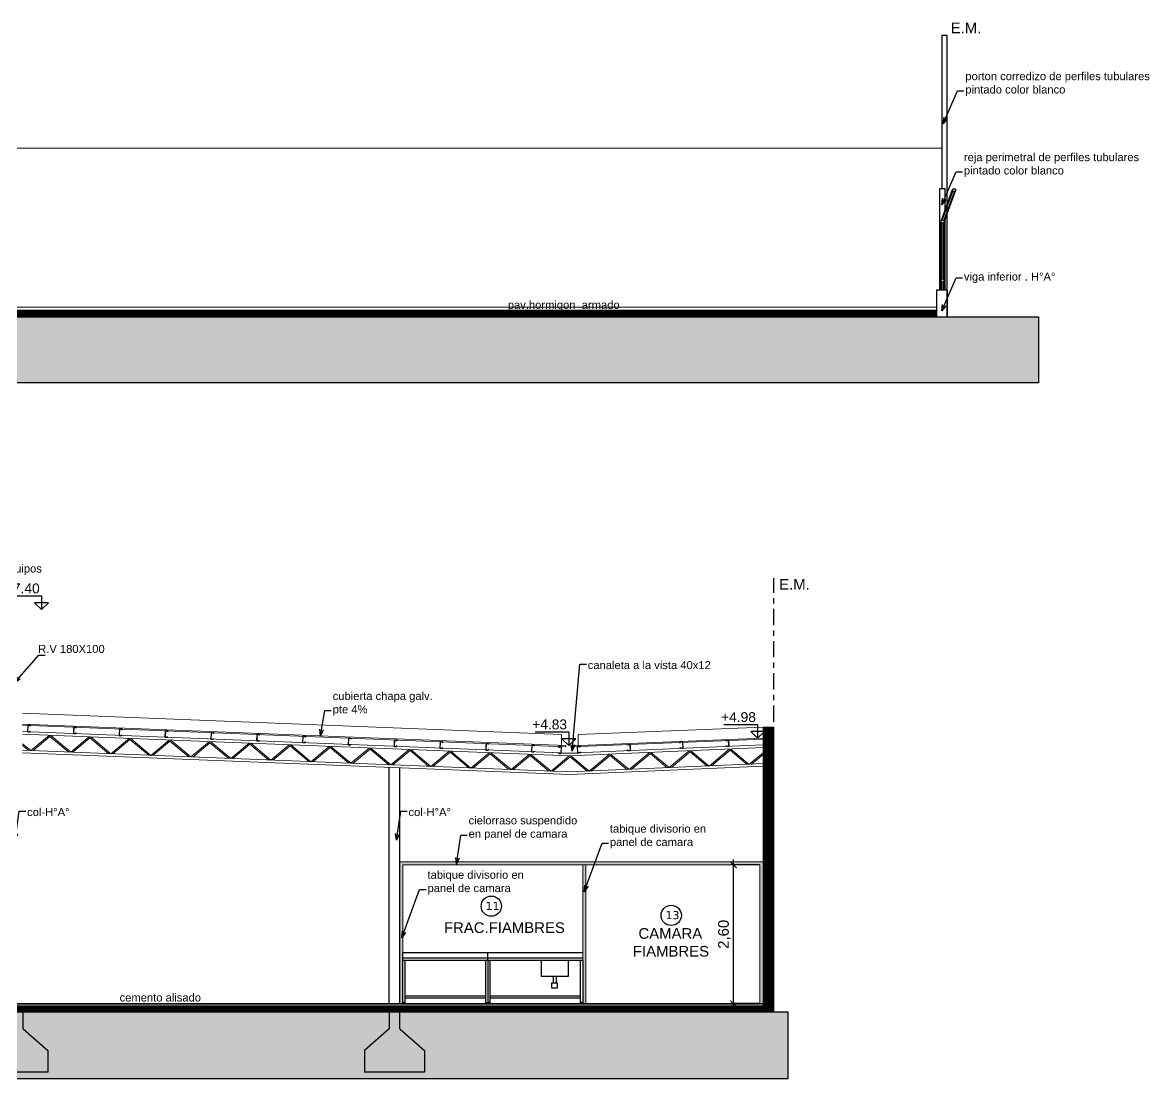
# Model space of a CAD drawing. Header units: metres. Extents: x 1166 to 1459, y -137 to 62.
# Drawn here: x 1319.84 to 1340.97, y -88.89 to -69.09 of the extents above; entities that cross this region are included whole.
import ezdxf

# ---------------------------------------------------------------- set-up
doc = ezdxf.new("R2010")
doc.units = ezdxf.units.M
doc.header["$LTSCALE"] = 0.508
doc.header["$PDMODE"] = 1
doc.header["$PDSIZE"] = -2
doc.linetypes.add('ACAD_ISO10W100', pattern=[18, 12, -3, 0, -3])
doc.linetypes.add('HIDDEN2', pattern=[0.1875, 0.125, -0.0625])
doc.layers.get('0').update_dxf_attribs({"color": 9})
doc.layers.get('Defpoints').update_dxf_attribs({"color": 9})
for name, color, linetype in [('1-EJES', 9, 'ACAD_ISO10W100'), ('2-texto', 9, 'Continuous'), ('3-camara', 9, 'Continuous'), ('3-muros', 9, 'Continuous'), ('3-VISTA', 9, 'Continuous'), ('4-carpinterias', 9, 'Continuous'), ('7-artef', 9, 'Continuous'), ('8-cotas-100', 9, 'Continuous'), ('9-Hatch', 9, 'Continuous'), ('9-Hatch existente', 9, 'Continuous'), ('E-Colu-Hie', 9, 'Continuous'), ('Estructura', 9, 'HIDDEN2'), ('Metálica', 9, 'Continuous')]:
    doc.layers.add(name, color=color, linetype=linetype)
doc.styles.add('swiss', font='swissel.ttf')
doc.dimstyles.new('dim-100', dxfattribs={"dimtxt": 0.2, "dimasz": 0.12, "dimexe": 0.05, "dimexo": 0, "dimgap": 0.05, "dimtad": 1, "dimzin": 4, "dimtxsty": 'swiss', "dimblk": 'ARCHTICK', "dimcen": 0.5, "dimdle": 0.1, "dimclrd": 256, "dimclre": 252, "dimclrt": 256, "dimadec": 0, "dimazin": 0, "dimtfac": 1, "dimtix": 1, "dimtmove": 2, "dimatfit": 3, "dimldrblk": 'OPEN30', "dimfxl": 0.05, "dimtolj": 1, "dimtzin": 0, "dimarcsym": 0})

# ---------------------------------------------------------------- blocks, each defined once
blk = doc.blocks.new('_ARCHTICK')
at = {"color": 0, "linetype": 'ByBlock', "const_width": 0.15}
blk.add_lwpolyline([(-0.5, -0.5), (0.5, 0.5)], dxfattribs=at)
blk = doc.blocks.new('_Open30')
at = {"color": 0, "linetype": 'ByBlock', "lineweight": -2}
for p, q in [((-1, 0.27), (0, 0)), ((0, 0), (-1, -0.27)), ((0, 0), (-1, 0))]:
    blk.add_line(p, q, dxfattribs=at)
blk = doc.blocks.new('*D462')
at = {"layer": '8-cotas-100', "color": 252, "lineweight": -2, "transparency": 16777216}
for p, q in [((1333.664, -84.885), (1333.122, -84.885)), ((1333.664, -87.485), (1333.122, -87.485))]:
    blk.add_line(p, q, dxfattribs=at)
at = {"layer": '8-cotas-100', "lineweight": -2, "transparency": 16777216}
blk.add_line((1333.172, -87.585), (1333.172, -84.785), dxfattribs=at)
at = {"layer": 'Defpoints', "color": 0, "transparency": 16777216}
for p in [(1333.172, -84.885), (1333.664, -84.885), (1333.664, -87.485)]:
    blk.add_point(p, dxfattribs=at)
at = {"layer": '8-cotas-100', "lineweight": -2, "transparency": 16777216, "xscale": 0.12, "yscale": 0.12, "zscale": 0.12}
for p, rotation in [((1333.172, -84.885), 90), ((1333.172, -87.485), 270)]:
    blk.add_blockref('_ARCHTICK', p, dxfattribs=dict(at, rotation=rotation))
at = {"layer": '8-cotas-100', "lineweight": 0, "transparency": 16777216, "insert": (1333, -86.185), "char_height": 0.2, "attachment_point": 5, "rotation": 90, "style": 'swiss'}
blk.add_mtext('\\A1;2,60', dxfattribs=at)
blk = doc.blocks.new('C120x50x15x2')
for p, q in [((-0.025, 0.004), (-0.025, 0.116)), ((-0.023, 0.004), (-0.023, 0.116)), ((-0.021, 0.12), (0.021, 0.12)), ((-0.021, 0.118), (0.021, 0.118)), ((0.021, 0.002), (-0.021, 0.002)), ((0.021, 0), (-0.021, 0)), ((0.023, 0.116), (0.023, 0.105)), ((0.025, 0.105), (0.023, 0.105)), ((0.023, 0.015), (0.023, 0.004)), ((0.025, 0.015), (0.023, 0.015)), ((0.025, 0.116), (0.025, 0.105)), ((0.025, 0.015), (0.025, 0.004))]:
    blk.add_line(p, q)
for centre, radius, start, end in [((-0.021, 0.116), 0.004, 90, 180), ((-0.021, 0.004), 0.004, 180, 270), ((-0.021, 0.116), 0.002, 90, 180), ((-0.021, 0.004), 0.002, 180, 270), ((0.021, 0.116), 0.004, 0, 90), ((0.021, 0.116), 0.002, 0, 90), ((0.021, 0.004), 0.004, 270, 0), ((0.021, 0.004), 0.002, 270, 0)]:
    blk.add_arc(centre, radius, start, end)

msp = doc.modelspace()

# ---------------------------------------------------------------- hatches: boundary and pattern name
at = {"layer": '9-Hatch', "linetype": 'Continuous', "lineweight": 0}
h = msp.add_hatch(dxfattribs=at)
h.set_pattern_fill('ANSI31', color=256, scale=0.005, angle=-90)
h.set_pattern_definition([(315, (0.2, -11.814364), (0.01122532015, 0.01122532015), [])])
h.paths.add_polyline_path([(1302.174, -74.608), (1302.174, -74.488), (1258.574, -74.488), (1258.574, -74.608)])
h.paths.add_polyline_path([(1303.184, -74.488), (1303.184, -74.608), (1336.974, -74.608), (1336.974, -74.488)])
at = {"layer": '9-Hatch'}
h = msp.add_hatch(dxfattribs=at)
h.set_pattern_fill('HOUND', color=256, scale=0.1, angle=45)
h.set_pattern_definition([(45, (0, 0.21733), (0.336759605, 0.561266008), [2.54, -1.27]), (135, (0, 0.21733), (0.336759605, -0.561266008), [2.54, -1.27])])
h.paths.add_polyline_path([(1338.885, -75.85), (1338.885, -74.608), (1258.047, -74.608), (1258.047, -75.85)])
at = {"layer": '9-Hatch', "lineweight": 0}
h = msp.add_hatch(color=256, dxfattribs=at)
h.dxf.hatch_style = 1
h.paths.add_polyline_path([(1326.974, -84.885), (1333.664, -84.885), (1333.664, -87.485), (1333.724, -87.485), (1333.724, -84.825), (1326.914, -84.825), (1326.914, -87.485), (1326.974, -87.485), (1326.974, -86.635), (1326.974, -86.535)])
h.paths.add_polyline_path([(1330.404, -84.885), (1330.344, -84.885), (1330.344, -87.485), (1330.404, -87.485)], flags=17)
at = {"layer": '9-Hatch'}
h = msp.add_hatch(dxfattribs=at)
h.set_pattern_fill('HOUND', color=256, scale=0.1, angle=45)
h.set_pattern_definition([(45, (11.76061, 1.39057), (0.336759605, 0.561266008), [2.54, -1.27]), (135, (11.76061, 1.39057), (0.336759605, -0.561266008), [2.54, -1.27])])
h.paths.add_polyline_path([(1272.31, -88.887), (1272.31, -87.645), (1255.789, -87.645), (1255.789, -88.887)])
h.paths.add_polyline_path([(1272.31, -87.645), (1272.31, -88.887), (1334.196, -88.887), (1334.196, -87.645)])
at = {"layer": '9-Hatch', "linetype": 'Continuous', "lineweight": 0}
h = msp.add_hatch(dxfattribs=at)
h.set_pattern_fill('ANSI31', color=256, scale=0.005, angle=-90)
h.set_pattern_definition([(315, (29.026803, -24.85161), (0.01122532015, 0.01122532015), [])])
h.paths.add_polyline_path([(1272.31, -87.645), (1272.31, -87.525), (1258.774, -87.525), (1258.774, -87.645)])
h.paths.add_polyline_path([(1272.31, -87.525), (1272.31, -87.645), (1333.924, -87.645), (1333.924, -87.525)])
at = {"layer": '9-Hatch existente', "linetype": 'Continuous', "lineweight": 0}
h = msp.add_hatch(dxfattribs=at)
h.set_pattern_fill('ANSI31', color=256, scale=0.005, angle=-90)
h.set_pattern_definition([(315, (179.844067, -26.942981), (0.01122532015, 0.01122532015), [])])
h.paths.add_polyline_path([(1333.924, -82.3), (1333.724, -82.3), (1333.724, -87.525), (1333.924, -87.525)])

# ---------------------------------------------------------------- linework, layer by layer
at = {"layer": '1-EJES', "linetype": 'ACAD_ISO10W100', "ltscale": 0.05}
for p, q in [((1337.174, -74.608), (1337.174, -70.2)), ((1333.924, -87.645), (1333.924, -79.51))]:
    msp.add_line(p, q, dxfattribs=at)
at = {"layer": '2-texto'}
for p, q in [((1320.329, -79.972), (1320.069, -79.972)), ((1330.214, -82.522), (1329.953, -82.522)), ((1333.752, -82.385), (1333.492, -82.385))]:
    msp.add_line(p, q, dxfattribs=at)
for points in [[(1319.465, -79.841), (1320.199, -79.841), (1320.199, -80.095)], [(1320.199, -80.095), (1320.069, -79.972)], [(1320.199, -80.095), (1320.329, -79.972)], [(1332.988, -82.253), (1333.622, -82.253), (1333.622, -82.508)], [(1329.45, -82.39), (1330.083, -82.39), (1330.083, -82.645)], [(1330.083, -82.645), (1329.953, -82.522)], [(1330.083, -82.645), (1330.214, -82.522)], [(1333.622, -82.508), (1333.492, -82.385)], [(1333.622, -82.508), (1333.752, -82.385)]]:
    msp.add_lwpolyline(points, dxfattribs=at)
for centre in [(1328.631, -85.657), (1332.003, -85.83)]:
    msp.add_circle(centre, 0.19, dxfattribs=at)
at = {"layer": '3-camara', "lineweight": 0}
for p, q in [((1326.914, -87.485), (1326.914, -84.825)), ((1326.914, -84.825), (1333.724, -84.825)), ((1326.974, -84.885), (1326.974, -87.485)), ((1326.974, -84.885), (1333.664, -84.885)), ((1330.344, -87.485), (1330.344, -84.885)), ((1330.344, -84.885), (1330.404, -84.885)), ((1330.404, -84.885), (1330.404, -87.485)), ((1333.664, -87.485), (1333.664, -84.885))]:
    msp.add_line(p, q, dxfattribs=at)
at = {"layer": '3-muros', "linetype": 'Continuous', "lineweight": 0}
for p, q in [((1336.974, -74.488), (1336.974, -74.428)), ((1333.724, -82.3), (1333.724, -87.525)), ((1333.724, -82.3), (1333.924, -82.3)), ((1333.924, -82.3), (1333.924, -87.645)), ((1333.724, -87.485), (1315.594, -87.485)), ((1333.724, -87.495), (1315.594, -87.495))]:
    msp.add_line(p, q, dxfattribs=at)
at = {"layer": '3-muros'}
msp.add_lwpolyline([(1258.047, -74.608), (1338.885, -74.608), (1338.885, -75.85), (1258.047, -75.85)], close=True, dxfattribs=at)
msp.add_lwpolyline([(1272.31, -88.887), (1334.196, -88.887), (1334.196, -87.645), (1272.31, -87.645)], dxfattribs=at)
at = {"layer": '3-VISTA', "linetype": 'Continuous', "lineweight": 0}
for p, q in [((1337.074, -71.448), (1302.174, -71.448)), ((1336.974, -74.428), (1302.174, -74.428)), ((1329.944, -82.437), (1319.843, -82.037)), ((1330.26, -82.437), (1333.724, -82.3)), ((1329.944, -82.437), (1329.944, -82.645)), ((1330.26, -82.437), (1330.26, -82.665))]:
    msp.add_line(p, q, dxfattribs=at)
at = {"layer": '3-VISTA', "lineweight": 0}
for p, q in [((1330.026, -82.648), (1319.847, -82.245)), ((1330.025, -82.668), (1319.847, -82.265)), ((1330.096, -82.791), (1319.847, -82.385)), ((1330.096, -82.841), (1319.847, -82.435)), ((1320.001, -82.742), (1320.342, -82.456)), ((1320.038, -82.743), (1320.358, -82.475)), ((1320.71, -82.77), (1320.358, -82.475)), ((1320.751, -82.772), (1320.374, -82.456)), ((1320.751, -82.772), (1321.092, -82.486)), ((1320.788, -82.773), (1321.108, -82.505)), ((1321.46, -82.8), (1321.108, -82.505)), ((1321.501, -82.801), (1321.124, -82.486)), ((1321.501, -82.801), (1321.842, -82.516)), ((1321.538, -82.803), (1321.858, -82.535)), ((1322.21, -82.829), (1321.858, -82.535)), ((1322.251, -82.831), (1321.874, -82.516)), ((1322.251, -82.831), (1322.592, -82.545)), ((1322.288, -82.833), (1322.608, -82.564)), ((1322.96, -82.859), (1322.608, -82.564)), ((1323.001, -82.861), (1322.624, -82.545)), ((1323.001, -82.861), (1323.342, -82.575)), ((1323.751, -82.89), (1323.374, -82.575)), ((1330.136, -82.65), (1333.724, -82.508)), ((1330.136, -82.67), (1333.724, -82.528)), ((1320.001, -82.742), (1319.847, -82.613)), ((1319.96, -82.74), (1319.847, -82.645)), ((1330.096, -83.141), (1319.847, -82.736)), ((1330.096, -83.191), (1319.847, -82.786)), ((1323.038, -82.862), (1323.358, -82.594)), ((1323.71, -82.889), (1323.358, -82.594)), ((1323.751, -82.89), (1324.092, -82.605)), ((1323.788, -82.892), (1324.108, -82.624)), ((1324.46, -82.918), (1324.108, -82.624)), ((1324.5, -82.92), (1324.124, -82.605)), ((1324.5, -82.92), (1324.842, -82.634)), ((1324.538, -82.922), (1324.858, -82.653)), ((1325.21, -82.948), (1324.858, -82.653)), ((1325.25, -82.95), (1324.874, -82.634)), ((1325.25, -82.95), (1325.592, -82.664)), ((1325.288, -82.951), (1325.608, -82.683)), ((1325.959, -82.978), (1325.608, -82.683)), ((1326, -82.979), (1325.624, -82.664)), ((1326, -82.979), (1326.341, -82.694)), ((1326.037, -82.981), (1326.358, -82.713)), ((1326.709, -83.007), (1326.358, -82.713)), ((1326.75, -83.009), (1326.374, -82.694)), ((1326.75, -83.009), (1327.091, -82.723)), ((1326.787, -83.011), (1327.107, -82.742)), ((1327.459, -83.037), (1327.107, -82.742)), ((1327.5, -83.039), (1327.123, -82.723)), ((1327.5, -83.039), (1327.841, -82.753)), ((1327.537, -83.04), (1327.857, -82.772)), ((1328.209, -83.067), (1327.857, -82.772)), ((1328.25, -83.068), (1327.873, -82.753)), ((1328.25, -83.068), (1328.591, -82.783)), ((1329, -83.098), (1328.623, -82.783)), ((1330.026, -82.648), (1330.025, -82.668)), ((1330.096, -82.791), (1333.724, -82.635)), ((1330.096, -82.841), (1333.724, -82.685)), ((1330.136, -82.65), (1330.136, -82.67)), ((1331.214, -83.098), (1331.591, -82.783)), ((1331.964, -83.061), (1331.623, -82.776)), ((1331.964, -83.061), (1332.34, -82.746)), ((1332.005, -83.06), (1332.356, -82.765)), ((1332.676, -83.033), (1332.356, -82.765)), ((1332.714, -83.032), (1332.372, -82.746)), ((1332.714, -83.032), (1333.09, -82.716)), ((1332.755, -83.03), (1333.106, -82.736)), ((1333.426, -83.004), (1333.106, -82.736)), ((1333.464, -83.002), (1333.122, -82.716)), ((1333.46, -83.005), (1333.724, -82.784)), ((1328.287, -83.07), (1328.607, -82.802)), ((1328.959, -83.096), (1328.607, -82.802)), ((1329, -83.098), (1329.341, -82.812)), ((1329.037, -83.1), (1329.357, -82.832)), ((1329.709, -83.126), (1329.357, -82.832)), ((1329.75, -83.128), (1329.373, -82.812)), ((1329.75, -83.128), (1330.091, -82.842)), ((1329.787, -83.129), (1330.107, -82.861)), ((1330.096, -83.141), (1333.724, -82.986)), ((1330.427, -83.129), (1330.107, -82.861)), ((1330.464, -83.128), (1330.123, -82.842)), ((1330.464, -83.128), (1330.841, -82.812)), ((1330.505, -83.126), (1330.857, -82.832)), ((1331.177, -83.1), (1330.857, -82.832)), ((1331.214, -83.098), (1330.873, -82.812)), ((1331.255, -83.096), (1331.607, -82.802)), ((1331.927, -83.063), (1331.607, -82.795)), ((1333.501, -83.003), (1333.724, -82.817)), ((1330.096, -83.191), (1333.724, -83.036))]:
    msp.add_line(p, q, dxfattribs=at)
at = {"layer": '3-VISTA'}
for p, q in [((1326.714, -87.485), (1326.714, -83.058)), ((1326.914, -87.485), (1326.914, -83.066)), ((1319.854, -87.956), (1319.854, -87.645)), ((1326.714, -87.645), (1326.714, -87.956)), ((1326.914, -87.956), (1326.914, -87.645)), ((1319.854, -87.956), (1320.316, -88.366)), ((1326.714, -87.956), (1326.251, -88.366)), ((1326.914, -87.956), (1327.376, -88.366)), ((1320.316, -88.366), (1320.316, -88.766)), ((1326.251, -88.366), (1326.251, -88.766)), ((1327.376, -88.366), (1327.376, -88.766)), ((1320.316, -88.766), (1319.192, -88.766)), ((1327.376, -88.766), (1326.251, -88.766))]:
    msp.add_line(p, q, dxfattribs=at)
at = {"layer": '4-carpinterias'}
for p, q in [((1337.035, -74.108), (1337.035, -72.208)), ((1337.035, -72.208), (1337.135, -72.208)), ((1337.06, -72.818), (1337.276, -72.226)), ((1337.06, -72.818), (1337.276, -72.226)), ((1337.135, -72.612), (1337.135, -72.208)), ((1337.083, -72.799), (1337.281, -72.256)), ((1337.083, -72.799), (1337.281, -72.256)), ((1337.112, -72.809), (1337.309, -72.266)), ((1337.112, -72.809), (1337.309, -72.266)), ((1337.117, -72.838), (1337.332, -72.247)), ((1337.117, -72.838), (1337.332, -72.247)), ((1337.059, -74.108), (1337.059, -72.828)), ((1337.059, -74.108), (1337.059, -72.828)), ((1337.074, -72.854), (1337.074, -73.902)), ((1337.074, -72.854), (1337.074, -73.902)), ((1337.104, -72.854), (1337.104, -73.902)), ((1337.104, -72.854), (1337.104, -73.902)), ((1337.119, -74.108), (1337.119, -72.828)), ((1337.119, -74.108), (1337.119, -72.828)), ((1337.135, -74.108), (1337.135, -72.787)), ((1337.135, -74.108), (1337.135, -72.787)), ((1336.974, -74.108), (1336.974, -74.608)), ((1337.174, -74.108), (1336.974, -74.108)), ((1336.974, -74.108), (1336.974, -74.608)), ((1337.174, -74.108), (1336.974, -74.108)), ((1337.074, -73.954), (1337.074, -74.108)), ((1337.074, -73.954), (1337.074, -74.108)), ((1337.104, -73.954), (1337.104, -74.108)), ((1337.104, -73.954), (1337.104, -74.108)), ((1337.174, -74.108), (1337.174, -74.608)), ((1337.174, -74.108), (1337.174, -74.608))]:
    msp.add_line(p, q, dxfattribs=at)
at = {"layer": '4-carpinterias', "flags": 128}
msp.add_lwpolyline([(1337.174, -74.488), (1337.174, -69.338), (1337.074, -69.338), (1337.074, -72.208)], dxfattribs=at)
at = {"layer": '4-carpinterias', "lineweight": 0, "const_width": 0.01, "flags": 128}
msp.add_lwpolyline([(1330.293, -82.654), (1330.243, -82.654), (1330.246, -82.791), (1329.946, -82.791), (1329.943, -82.654), (1329.893, -82.654)], dxfattribs=at)
at = {"layer": '4-carpinterias'}
for centre in [(1337.304, -72.236), (1337.304, -72.236), (1337.089, -72.828), (1337.089, -72.828), (1337.089, -73.928), (1337.089, -73.928)]:
    msp.add_circle(centre, 0.03, dxfattribs=at)
at = {"layer": '7-artef'}
for p, q in [((1330.344, -86.535), (1326.974, -86.535)), ((1326.974, -86.635), (1326.974, -86.535)), ((1328.564, -86.635), (1328.564, -86.535))]:
    msp.add_line(p, q, dxfattribs=at)
for points in [[(1330.072, -86.675), (1330.072, -86.975), (1329.572, -86.975), (1329.572, -86.675)], [(1329.788, -86.975), (1329.788, -87.095)], [(1329.848, -86.975), (1329.848, -87.095)]]:
    msp.add_lwpolyline(points, dxfattribs=at)
msp.add_lwpolyline([(1329.768, -87.095), (1329.868, -87.095), (1329.868, -87.195), (1329.768, -87.195)], close=True, dxfattribs=at)
at = {"layer": 'E-Colu-Hie'}
for p, q in [((1326.974, -87.485), (1326.974, -86.635)), ((1330.344, -86.635), (1326.974, -86.635)), ((1330.344, -86.675), (1326.974, -86.675)), ((1327.014, -87.485), (1327.014, -86.675)), ((1328.524, -86.675), (1328.524, -87.485)), ((1328.564, -86.675), (1328.564, -86.635)), ((1328.564, -86.675), (1328.564, -87.485)), ((1328.564, -86.675), (1328.564, -87.485)), ((1328.604, -86.675), (1328.604, -87.485)), ((1330.304, -87.485), (1330.304, -86.675)), ((1330.344, -86.675), (1330.344, -87.485)), ((1328.524, -87.345), (1327.014, -87.345)), ((1328.524, -87.385), (1327.014, -87.385)), ((1330.304, -87.345), (1328.604, -87.345)), ((1330.304, -87.385), (1328.604, -87.385)), ((1327.014, -87.465), (1326.974, -87.465)), ((1328.524, -87.465), (1328.564, -87.465)), ((1328.604, -87.465), (1328.564, -87.465)), ((1330.344, -87.465), (1330.304, -87.465))]:
    msp.add_line(p, q, dxfattribs=at)
at = {"layer": 'Estructura', "linetype": 'Continuous', "lineweight": 0}
for p, q in [((1303.184, -74.488), (1336.974, -74.488)), ((1333.924, -87.525), (1293.774, -87.525))]:
    msp.add_line(p, q, dxfattribs=at)

# ---------------------------------------------------------------- block references
at = {"layer": 'Metálica', "xscale": -1}
for p, rotation in [((1319.969, -82.269), 177.1028875921465), ((1320.828, -82.303), 177.1028875921465), ((1321.686, -82.337), 177.1028875921465), ((1322.545, -82.371), 177.1028875921465), ((1323.404, -82.406), 177.1028875921465), ((1324.262, -82.44), 177.1028875921465), ((1325.121, -82.474), 177.1028875921465), ((1325.979, -82.513), 177.1028875921465), ((1326.838, -82.546), 177.1028875921465), ((1327.697, -82.579), 177.1028875921465), ((1328.556, -82.613), 177.1028875921465), ((1329.415, -82.644), 177.1028875921465), ((1329.915, -82.794), 357.1028875921465)]:
    msp.add_blockref('C120x50x15x2', p, dxfattribs=dict(at, rotation=rotation))
at = {"layer": 'Metálica'}
for p, rotation in [((1332.19, -82.579), 182.8971124078535), ((1333.049, -82.546), 182.8971124078535), ((1330.278, -82.783), 2.897112407853484), ((1331.205, -82.624), 182.8971124078535)]:
    msp.add_blockref('C120x50x15x2', p, dxfattribs=dict(at, rotation=rotation))

# ---------------------------------------------------------------- texts
at = {"layer": '2-texto', "style": 'swiss'}
for s, p in [('+7.40', (1319.514, -79.794)), ('+4.83', (1329.398, -82.343)), ('+4.98', (1332.937, -82.206))]:
    msp.add_text(s, height=0.1847, dxfattribs=at).set_placement(p)
for s, insert, char_height, width, attachment_point in [('E.M.', (1337.241, -69.094), 0.2, 3.10441, 1), ('\\A1;porton corredizo de perfiles tubulares\\Ppintado color blanco', (1337.515, -70.47), 0.15, 3.95327, 7), ('\\A1;reja perimetral de perfiles tubulares\\Ppintado color blanco', (1337.488, -71.988), 0.15, 3.95327, 7), ('\\A1;viga inferior . H°A°', (1337.488, -73.977), 0.15, 3.95327, 7), ('\\A1;pav.hormigon  armado', (1328.94, -74.507), 0.15, 3.95327, 7), ('\\A1;gancho izaje de equipos', (1317.948, -79.449), 0.15, 3.95327, 7), ('E.M.', (1334.026, -79.525), 0.2, 3.10441, 1), ('\\A1;R.V 180X100', (1320.138, -80.913), 0.15, 3.95327, 7), ('\\A1;canaleta a la vista 40x12', (1330.438, -81.216), 0.15, 3.95327, 7), ('\\A1;cubierta chapa galv.\\Ppte 4%', (1325.658, -82.088), 0.15, 3.95327, 7), ('\\A1;col-H°A°', (1319.93, -83.971), 0.15, 2.20296, 7), ('\\A1;col-H°A°', (1327.079, -83.971), 0.15, 2.20296, 7), ('\\A1;cielorraso suspendido en panel de camara', (1328.205, -84.42), 0.15, 2.20296, 7), ('\\A1;tabique divisorio en panel de camara', (1330.853, -84.575), 0.15, 2.20296, 7), ('\\A1;tabique divisorio en panel de camara', (1327.435, -85.439), 0.15, 2.20296, 7), ('{\\fVerdana|b0|i0|c0|p34;11}', (1328.523, -85.729), 0.15, 0.29475, 7), ('{\\fVerdana|b0|i0|c0|p34;13}', (1331.895, -85.903), 0.15, 0.29475, 7), ('\\pi0.070146;{\\fArial|b0|i0|c0|p34;FRAC.FIAMBRES}', (1327.673, -85.96), 0.2, 2.36921, 1), ('\\pi0.59368;{\\fArial|b0|i0|c0|p34;CAMARA\\P\\pi0.48925;FIAMBRES}', (1330.795, -86.069), 0.2, 2.36921, 1), ('\\A1; cemento alisado', (1321.606, -87.447), 0.15, 3.95327, 7)]:
    msp.add_mtext(s, dxfattribs=dict(at, insert=insert, char_height=char_height, width=width, attachment_point=attachment_point))

# ---------------------------------------------------------------- dimensions: what is measured, and where the dimension line sits
at = {"layer": '8-cotas-100', "lineweight": 0}
dim = msp.add_linear_dim(base=(1333.172, -84.885), p1=(1333.664, -87.485), p2=(1333.664, -84.885), angle=90, dimstyle='dim-100', dxfattribs=at)
dim.commit()
dim.dimension.update_dxf_attribs({"geometry": '*D462', "text_midpoint": (1333, -86.185)})

# ---------------------------------------------------------------- leaders
at = {"layer": '8-cotas-100', "annotation_type": 0, "has_hookline": 1, "hookline_direction": 0}
for points in [[(1337.099, -70.993), (1337.368, -70.374), (1337.488, -70.374)], [(1337.072, -72.511), (1337.341, -71.892), (1337.461, -71.892)], [(1337.072, -74.5), (1337.341, -73.881), (1337.461, -73.881)], [(1319.697, -81.471), (1320.148, -80.954), (1320.268, -80.954)], [(1330.146, -82.753), (1330.292, -81.12), (1330.412, -81.12)], [(1325.43, -82.466), (1325.512, -81.992), (1325.632, -81.992)], [(1319.704, -84.421), (1319.784, -83.875), (1319.904, -83.875)], [(1326.852, -84.421), (1326.932, -83.875), (1327.052, -83.875)], [(1327.979, -84.869), (1328.059, -84.324), (1328.179, -84.324)], [(1330.371, -85.387), (1330.707, -84.479), (1330.827, -84.479)], [(1326.953, -86.252), (1327.288, -85.343), (1327.408, -85.343)]]:
    msp.add_leader(points, dimstyle='dim-100', override={"dimgap": 0.05, "dimtad": 0, "dimarcsym": 1}, dxfattribs=at)

doc.saveas('drawing.dxf')
